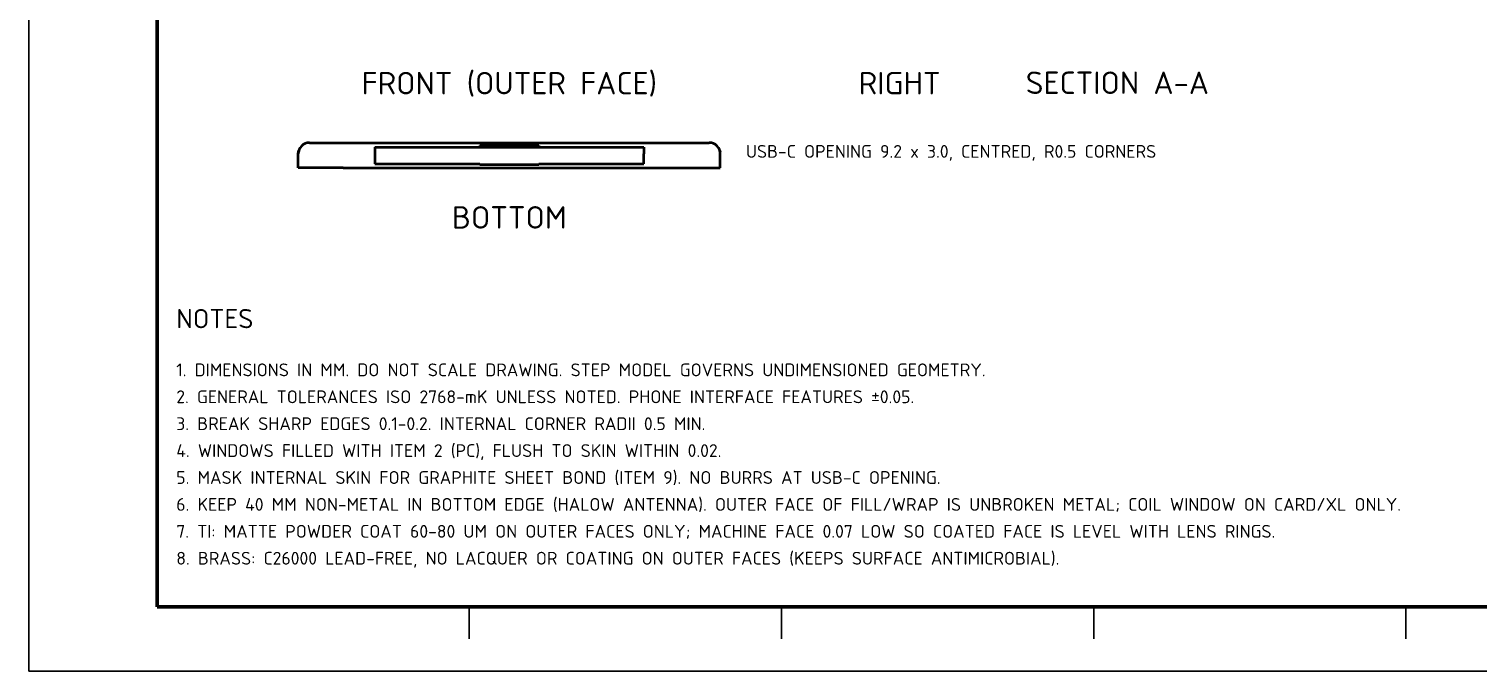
# Model space of a CAD drawing. Header units: millimetres. Extents: x 0 to 420, y 0 to 297.
# Drawn here: x 0 to 226.3, y 0 to 100.2 of the extents above; entities that cross this region are included whole.
import ezdxf
from ezdxf.enums import TextEntityAlignment as Align

# ---------------------------------------------------------------- set-up
doc = ezdxf.new("R2010")
doc.units = ezdxf.units.MM
doc.header["$LTSCALE"] = 0.4
for name, color, linetype, lineweight in [('BORDER', 7, 'CONTINUOUS', 70), ('OUTLINE', 7, 'CONTINUOUS', 50), ('TEXT', 7, 'CONTINUOUS', 25), ('TITLE', 7, 'CONTINUOUS', 35)]:
    doc.layers.add(name, color=color, linetype=linetype, lineweight=lineweight)
doc.styles.add('KHENSU', font='isocpeur.ttf')

msp = doc.modelspace()

# ---------------------------------------------------------------- linework, layer by layer
at = {"layer": 'BORDER'}
msp.add_lwpolyline([(20, 10), (410, 10), (410, 287), (20, 287)], close=True, dxfattribs=at)
at = {"layer": 'OUTLINE'}
for p, q in [((49.05, 82.45), (100.95, 82.45)), ((54, 81.75), (70.4, 81.75)), ((70.4, 82), (79.6, 82)), ((70.4, 81.75), (79.6, 81.75)), ((79.6, 81.75), (96, 81.75)), ((42.05, 78.55), (42.05, 80.695)), ((54, 80.695), (54, 79.15)), ((96, 79.15), (96, 80.695)), ((107.95, 78.55), (107.95, 80.695)), ((49.05, 78.55), (100.95, 78.55)), ((54, 79.15), (70.4, 79.15)), ((70.4, 79), (70.4, 79.15)), ((79.6, 79), (70.4, 79)), ((79.6, 79.15), (96, 79.15)), ((79.6, 79.15), (79.6, 79))]:
    msp.add_line(p, q, dxfattribs=at)
for points in [[(43.805, 82.45), (43.974, 82.45), (44.143, 82.45), (44.313, 82.45), (44.482, 82.45), (44.651, 82.45), (44.82, 82.45), (44.989, 82.45), (45.159, 82.45), (45.328, 82.45), (45.497, 82.45), (45.666, 82.45), (45.835, 82.45), (46.005, 82.45), (46.174, 82.45), (46.343, 82.45), (46.512, 82.45), (46.681, 82.45), (46.85, 82.45), (47.02, 82.45), (47.189, 82.45), (47.358, 82.45), (47.527, 82.45), (47.696, 82.45), (47.866, 82.45), (48.035, 82.45), (48.204, 82.45), (48.373, 82.45), (48.542, 82.45), (48.712, 82.45), (48.881, 82.45), (49.05, 82.45)], [(54, 81.75), (54, 81.716), (54, 81.682), (54, 81.648), (54, 81.614), (54, 81.58), (54, 81.546), (54, 81.512), (54, 81.478), (54, 81.444), (54, 81.41), (54, 81.376), (54, 81.342), (54, 81.308), (54, 81.274), (54, 81.24), (54, 81.205), (54, 81.171), (54, 81.137), (54, 81.103), (54, 81.069), (54, 81.035), (54, 81.001), (54, 80.967), (54, 80.933), (54, 80.899), (54, 80.865), (54, 80.831), (54, 80.797), (54, 80.763), (54, 80.729), (54, 80.695)], [(70.4, 82), (70.4, 81.992), (70.4, 81.984), (70.4, 81.976), (70.4, 81.968), (70.4, 81.96), (70.4, 81.952), (70.4, 81.944), (70.4, 81.935), (70.4, 81.927), (70.4, 81.919), (70.4, 81.911), (70.4, 81.903), (70.4, 81.895), (70.4, 81.887), (70.4, 81.879), (70.4, 81.871), (70.4, 81.863), (70.4, 81.855), (70.4, 81.847), (70.4, 81.839), (70.4, 81.831), (70.4, 81.823), (70.4, 81.815), (70.4, 81.806), (70.4, 81.798), (70.4, 81.79), (70.4, 81.782), (70.4, 81.774), (70.4, 81.766), (70.4, 81.758), (70.4, 81.75)], [(79.6, 82), (79.6, 81.992), (79.6, 81.984), (79.6, 81.976), (79.6, 81.968), (79.6, 81.96), (79.6, 81.952), (79.6, 81.944), (79.6, 81.935), (79.6, 81.927), (79.6, 81.919), (79.6, 81.911), (79.6, 81.903), (79.6, 81.895), (79.6, 81.887), (79.6, 81.879), (79.6, 81.871), (79.6, 81.863), (79.6, 81.855), (79.6, 81.847), (79.6, 81.839), (79.6, 81.831), (79.6, 81.823), (79.6, 81.815), (79.6, 81.806), (79.6, 81.798), (79.6, 81.79), (79.6, 81.782), (79.6, 81.774), (79.6, 81.766), (79.6, 81.758), (79.6, 81.75)], [(96, 81.75), (96, 81.716), (96, 81.682), (96, 81.648), (96, 81.614), (96, 81.58), (96, 81.546), (96, 81.512), (96, 81.478), (96, 81.444), (96, 81.41), (96, 81.376), (96, 81.342), (96, 81.308), (96, 81.274), (96, 81.24), (96, 81.205), (96, 81.171), (96, 81.137), (96, 81.103), (96, 81.069), (96, 81.035), (96, 81.001), (96, 80.967), (96, 80.933), (96, 80.899), (96, 80.865), (96, 80.831), (96, 80.797), (96, 80.763), (96, 80.729), (96, 80.695)], [(100.95, 82.45), (101.119, 82.45), (101.288, 82.45), (101.458, 82.45), (101.627, 82.45), (101.796, 82.45), (101.965, 82.45), (102.134, 82.45), (102.304, 82.45), (102.473, 82.45), (102.642, 82.45), (102.811, 82.45), (102.98, 82.45), (103.15, 82.45), (103.319, 82.45), (103.488, 82.45), (103.657, 82.45), (103.826, 82.45), (103.995, 82.45), (104.165, 82.45), (104.334, 82.45), (104.503, 82.45), (104.672, 82.45), (104.841, 82.45), (105.011, 82.45), (105.18, 82.45), (105.349, 82.45), (105.518, 82.45), (105.687, 82.45), (105.857, 82.45), (106.026, 82.45), (106.195, 82.45)], [(42.05, 80.695), (42.05, 80.706), (42.05, 80.717), (42.05, 80.727), (42.051, 80.738), (42.051, 80.749), (42.051, 80.76), (42.052, 80.771), (42.052, 80.781), (42.053, 80.792), (42.053, 80.803), (42.054, 80.814), (42.055, 80.824), (42.056, 80.835), (42.057, 80.846), (42.057, 80.857), (42.058, 80.867), (42.06, 80.878), (42.061, 80.889), (42.062, 80.9), (42.063, 80.91), (42.065, 80.921), (42.066, 80.932), (42.068, 80.943), (42.069, 80.953), (42.071, 80.964), (42.072, 80.975), (42.074, 80.985), (42.076, 80.996), (42.078, 81.006), (42.08, 81.017), (42.082, 81.028)], [(42.082, 81.028), (42.084, 81.039), (42.086, 81.05), (42.089, 81.06), (42.091, 81.071), (42.094, 81.082), (42.096, 81.093), (42.099, 81.104), (42.102, 81.114), (42.105, 81.125), (42.108, 81.136), (42.111, 81.147), (42.114, 81.157), (42.117, 81.168), (42.121, 81.178), (42.125, 81.189), (42.128, 81.199), (42.132, 81.21), (42.136, 81.22), (42.14, 81.231), (42.144, 81.241), (42.149, 81.251), (42.153, 81.261), (42.158, 81.271), (42.162, 81.281), (42.167, 81.291), (42.172, 81.301), (42.177, 81.311), (42.183, 81.321), (42.188, 81.331), (42.194, 81.34), (42.199, 81.35)], [(107.801, 81.35), (107.806, 81.34), (107.812, 81.331), (107.817, 81.321), (107.823, 81.311), (107.828, 81.301), (107.833, 81.291), (107.838, 81.281), (107.842, 81.271), (107.847, 81.261), (107.851, 81.251), (107.856, 81.241), (107.86, 81.231), (107.864, 81.22), (107.868, 81.21), (107.872, 81.199), (107.875, 81.189), (107.879, 81.178), (107.883, 81.168), (107.886, 81.157), (107.889, 81.147), (107.892, 81.136), (107.895, 81.125), (107.898, 81.114), (107.901, 81.104), (107.904, 81.093), (107.906, 81.082), (107.909, 81.071), (107.911, 81.06), (107.914, 81.05), (107.916, 81.039), (107.918, 81.028)], [(107.95, 80.695), (107.95, 80.706), (107.95, 80.717), (107.95, 80.727), (107.949, 80.738), (107.949, 80.749), (107.949, 80.76), (107.948, 80.771), (107.948, 80.781), (107.947, 80.792), (107.947, 80.803), (107.946, 80.814), (107.945, 80.824), (107.944, 80.835), (107.943, 80.846), (107.943, 80.857), (107.942, 80.867), (107.94, 80.878), (107.939, 80.889), (107.938, 80.9), (107.937, 80.91), (107.935, 80.921), (107.934, 80.932), (107.932, 80.943), (107.931, 80.953), (107.929, 80.964), (107.928, 80.975), (107.926, 80.985), (107.924, 80.996), (107.922, 81.006), (107.92, 81.017), (107.918, 81.028)], [(49.05, 78.55), (48.824, 78.55), (48.598, 78.55), (48.373, 78.55), (48.147, 78.55), (47.921, 78.55), (47.695, 78.55), (47.469, 78.55), (47.244, 78.55), (47.018, 78.55), (46.792, 78.55), (46.566, 78.55), (46.34, 78.55), (46.115, 78.55), (45.889, 78.55), (45.663, 78.55), (45.437, 78.55), (45.211, 78.55), (44.985, 78.55), (44.76, 78.55), (44.534, 78.55), (44.308, 78.55), (44.082, 78.55), (43.856, 78.55), (43.631, 78.55), (43.405, 78.55), (43.179, 78.55), (42.953, 78.55), (42.727, 78.55), (42.502, 78.55), (42.276, 78.55), (42.05, 78.55)], [(100.95, 78.55), (101.176, 78.55), (101.402, 78.55), (101.627, 78.55), (101.853, 78.55), (102.079, 78.55), (102.305, 78.55), (102.531, 78.55), (102.756, 78.55), (102.982, 78.55), (103.208, 78.55), (103.434, 78.55), (103.66, 78.55), (103.885, 78.55), (104.111, 78.55), (104.337, 78.55), (104.563, 78.55), (104.789, 78.55), (105.015, 78.55), (105.24, 78.55), (105.466, 78.55), (105.692, 78.55), (105.918, 78.55), (106.144, 78.55), (106.369, 78.55), (106.595, 78.55), (106.821, 78.55), (107.047, 78.55), (107.273, 78.55), (107.498, 78.55), (107.724, 78.55), (107.95, 78.55)]]:
    msp.add_lwpolyline(points, dxfattribs=at)
for centre, start, end in [((43.805, 80.695), 90, 180), ((106.195, 80.695), 0, 90)]:
    msp.add_arc(centre, 1.755, start, end, dxfattribs=at)
at = {"layer": 'TITLE'}
for p, q in [((68.75, 10), (68.75, 5)), ((117.5, 10), (117.5, 5)), ((166.25, 10), (166.25, 5)), ((215, 10), (215, 5))]:
    msp.add_line(p, q, dxfattribs=at)
msp.add_lwpolyline([(0, 0), (420, 0), (420, 297), (0, 297)], close=True, dxfattribs=at)

# ---------------------------------------------------------------- texts
at = {"layer": 'TEXT', "style": 'KHENSU'}
for s, p in [('FRONT (OUTER FACE)', (75, 93.5)), ('RIGHT', (135.95, 93.5)), ('SECTION A-A', (169.95, 93.563)), ('BOTTOM', (75, 72.55))]:
    msp.add_text(s, height=3.5, dxfattribs=at).set_placement(p, align=Align.TOP_CENTER)
for s, height, p in [('USB-C OPENING 9.2 x 3.0, CENTRED, R0.5 CORNERS', 2, (111.95, 79.5)), ('NOTES', 3, (23, 52.6)), ('1. DIMENSIONS IN MM. DO NOT SCALE DRAWING. STEP MODEL GOVERNS UNDIMENSIONED GEOMETRY.', 2, (23, 45.4)), ('2. GENERAL TOLERANCES ISO 2768-mK UNLESS NOTED. PHONE INTERFACE FEATURES %%p0.05.', 2, (23, 41.2)), ('3. BREAK SHARP EDGES 0.1-0.2. INTERNAL CORNER RADII 0.5 MIN.', 2, (23, 37)), ('4. WINDOWS FILLED WITH ITEM 2 (PC), FLUSH TO SKIN WITHIN 0.02.', 2, (23, 32.8)), ('5. MASK INTERNAL SKIN FOR GRAPHITE SHEET BOND (ITEM 9). NO BURRS AT USB-C OPENING.', 2, (23, 28.6)), ('6. KEEP 40 MM NON-METAL IN BOTTOM EDGE (HALOW ANTENNA). OUTER FACE OF FILL/WRAP IS UNBROKEN METAL; COIL WINDOW ON CARD/XL ONLY.', 2, (23, 24.4)), ('7. TI: MATTE POWDER COAT 60-80 UM ON OUTER FACES ONLY; MACHINE FACE 0.07 LOW SO COATED FACE IS LEVEL WITH LENS RINGS.', 2, (23, 20.2)), ('8. BRASS: C26000 LEAD-FREE, NO LACQUER OR COATING ON OUTER FACES (KEEPS SURFACE ANTIMICROBIAL).', 2, (23, 16))]:
    msp.add_text(s, height=height, dxfattribs=at).set_placement(p, align=Align.BOTTOM_LEFT)

doc.saveas('drawing.dxf')
